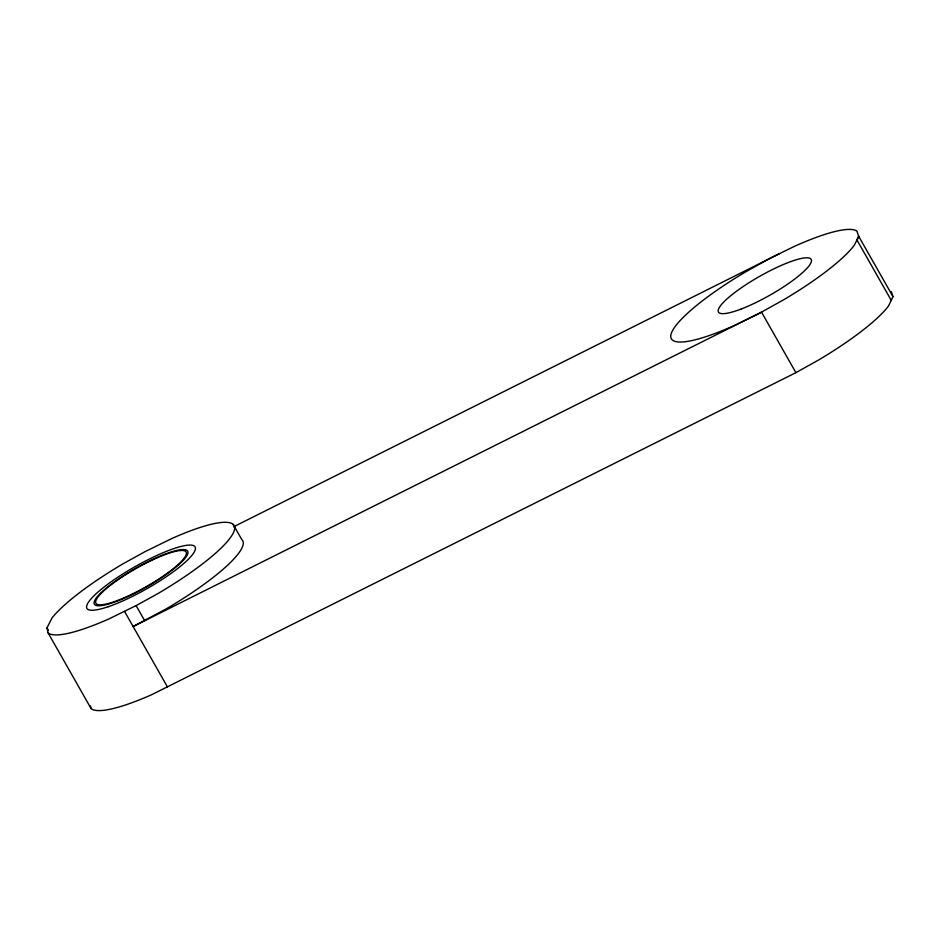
<?xml version="1.0" encoding="UTF-8"?>
<svg xmlns="http://www.w3.org/2000/svg" width="940" height="940" viewBox="0 0 940 940"><rect width="100%" height="100%" fill="white"/><g stroke="black" fill="none" stroke-linecap="round" stroke-linejoin="round"><path stroke-width="1.41" d="M47 627.803L52.005 617.991A107.489 21.62 -29.6 0 1 123.681 563.424L145.101 551.615L172.22 538.338A107.489 21.62 -29.6 0 1 234.377 530.148A107.489 21.62 -29.6 0 1 157.532 593.798L136.112 605.607L108.993 618.884A107.489 21.62 -29.6 0 1 48.069 632.843L47 627.803L48.434 630.329M48.069 632.843L91.051 708.513A107.489 21.62 -29.6 0 0 151.975 694.554L795.898 372.663L818.423 360.102A107.489 21.62 -29.6 0 0 888.582 305.899L893 296.664L891.32 291.659M233.578 526.788L779.554 253.612M893 296.664L858.608 236.14L856.975 240.006L891.367 300.541M795.898 372.663L761.518 312.127L133.127 626.534L166.133 608.932A107.489 21.62 -29.6 0 0 241.745 539.513L233.143 524.379M136.112 605.607L144.713 620.741M124.538 611.4L167.52 687.07M90.522 705.987L91.051 708.513M858.761 236.575L854.19 245.363A107.489 21.62 -29.6 0 1 784.042 299.566L759.555 313.22L735.421 325.005A107.489 21.62 -29.6 0 1 670.913 334.875A107.489 21.62 -29.6 0 1 745.632 271.883L770.118 258.218L794.253 246.433A107.489 21.62 -29.6 0 1 856.928 231.123L858.761 236.575M741.39 308.931A53.298 10.716 -29.6 0 0 811.479 260.662A53.298 10.716 -29.6 0 0 741.636 287.581A53.298 10.716 -29.6 0 0 741.39 308.931M108.147 606.735A62.181 12.502 -29.6 0 0 195.015 550.382A62.181 12.502 -29.6 0 0 119.873 575.868A62.181 12.502 -29.6 0 0 108.147 606.735M116.654 601.318A53.686 10.798 -29.6 0 0 187.976 552.649A53.686 10.798 -29.6 0 0 118.405 579.016A53.686 10.798 -29.6 0 0 116.654 601.318M117.465 600.519A51.888 10.434 -29.6 0 0 186.414 553.484A51.888 10.434 -29.6 0 0 119.157 578.97A51.888 10.434 -29.6 0 0 117.465 600.519"/></g></svg>
